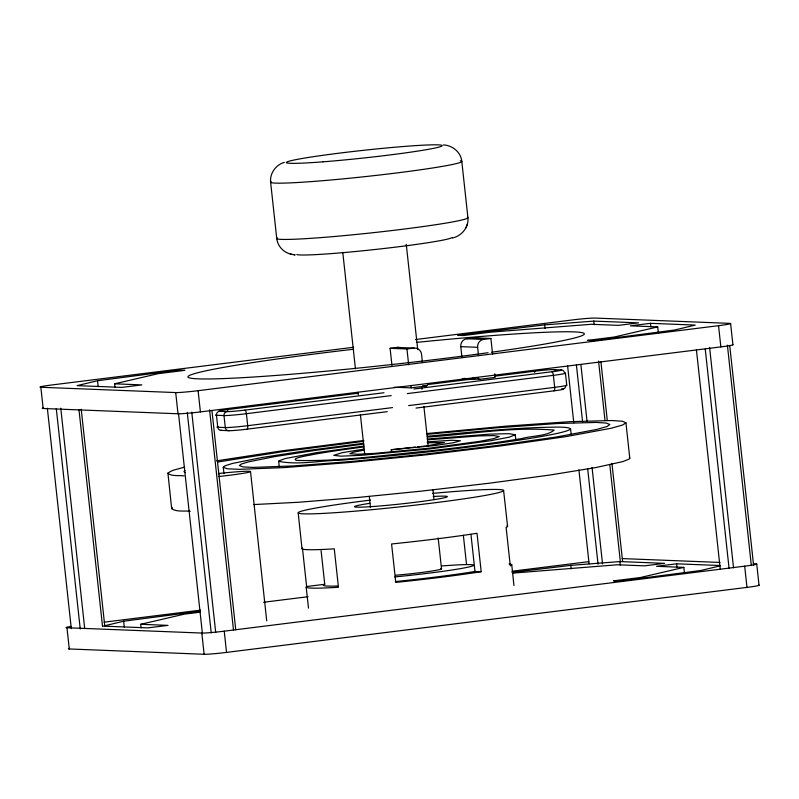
<?xml version="1.0" encoding="UTF-8"?>
<svg xmlns="http://www.w3.org/2000/svg" width="799" height="799" viewBox="0 0 799 799"><rect width="100%" height="100%" fill="white"/><g stroke="black" fill="none" stroke-linecap="round" stroke-linejoin="round"><path stroke-width="1.2" d="M363.405 443.305L307.295 450.546L261.643 457.557L232.279 463.49L225.078 465.807L223.221 467.365L227.595 468.823L239.161 469.333L284.184 467.595L349.572 462.511L426.806 454.751L501.902 445.762L566.241 436.574L610.905 428.314L622.451 425.078L625.947 422.891L622.641 421.283L612.044 420.524L570.206 421.642L505.318 426.207L426.726 433.557M284.344 162.377C275.875 164.774 269.732 173.263 270.611 182.102L276.724 238.382C277.503 246.302 284.025 253.043 291.815 254.342M452.474 238.012C461.622 235.975 468.943 227.306 467.924 217.718L461.802 161.438C460.963 152.21 452.424 145.258 443.395 144.919M279.221 467.415L278.711 460.973L285.183 458.556L316.324 452.693L363.915 446.082M363.945 449.098L341.992 452.733L333.732 455.33L340.823 456.169L361.627 455.29L428.883 449.048L490.266 440.808L509.113 437.193L515.295 434.786L508.993 433.687L490.256 434.107L427.225 439.051M190.202 511.28C184.259 510.511 176.649 512.239 171.665 508.653L167.91 472.978L172.594 470.431L184.209 467.205M171.665 508.653L172.364 507.685M465.857 228.025L467.345 224.199M629.352 457.517L629.792 458.256L629.063 459.115L622.87 461.582L595.734 467.565L549.133 475.135L489.338 483.215L420.723 491.195L358.002 497.457L298.886 502.241L253.772 504.569M184.929 470.411L183.94 471.61L185.138 472.589M114.587 383.82L158.152 373.672L184.899 370.337L179.076 370.107L97.518 380.733L77.074 385.637L121.828 387.395L141.882 384.898L114.587 383.82L114.976 387.355M200.259 611.235L123.645 621.213L103.201 626.126L147.955 627.884L168.01 625.377L140.714 624.299L141.093 627.844M720.149 565.862L700.903 570.476L619.345 581.103L613.532 580.873L640.279 577.537L683.844 567.39L684.483 573.283M657.717 326.911L614.151 337.048L587.405 340.394L593.228 340.624L674.775 329.997L695.23 325.083L650.476 323.325L630.421 325.832L657.717 326.911L658.356 332.803M140.714 624.299L184.279 614.161L200.08 612.184M218.127 461.962L281.558 451.844L363.845 441.278M216.579 460.843L281.388 450.926L363.805 440.469M364.394 450.087L353.148 452.254L349.852 453.682L356.973 454.241L374.721 453.383L430.122 448.099L479.919 441.308L494.132 438.531L499.195 436.524L493.842 435.605L479.44 435.884L428.364 439.76M429.453 445.393L444.394 442.476L427.305 442.796M428.394 445.532L426.207 445.812M363.815 446.941C346.856 449.128 329.897 451.455 313.058 454.491C312.209 455.011 289.248 458.067 296.629 460.404C341.582 461.672 386.416 454.731 431.1 450.736C461.502 447.26 491.884 443.485 522.077 438.501C531.754 435.655 547.135 436.284 554.146 430.092C512.099 426.536 469.522 434.366 427.495 437.053M353.657 347.265L52.015 384.948A17.808 0.869 -6.2 0 0 40.849 387.265L43.156 408.489L178.007 413.782A17.808 0.869 -6.2 0 0 200.409 411.904L720.858 346.896A17.808 0.869 -6.2 0 0 732.463 344.609M415.47 339.545L572.464 319.94A17.808 0.869 -6.2 0 1 594.875 318.062L729.727 323.365A17.808 0.869 -6.2 0 1 718.551 325.682L198.102 390.691A17.808 0.869 -6.2 0 1 175.7 392.569L40.849 387.265M391.949 365.333L390.102 348.314L397.223 347.415L414.072 348.084A7.121 6.762 -87.7 0 1 421.562 354.317L422.451 362.566M461.932 357.263L460.773 346.646A7.121 6.762 -87.7 0 1 466.726 338.736L474.037 337.827L490.896 338.486L492.613 354.287M390.102 348.314L406.951 348.973L414.072 348.084M466.726 338.736L483.585 339.405L490.896 338.486M462.271 378.526A1.778 1.688 -87.7 0 0 463.06 378.626L465.398 378.336M387.265 411.665L246.961 429.183A14.242 0.699 -6.2 0 1 229.043 430.691L221.513 430.391A3.566 3.376 -87.7 0 1 217.777 427.275L216.469 415.28A3.566 3.376 -87.7 0 1 219.445 411.315A14.242 0.699 -6.2 0 1 228.384 409.468L357.882 393.288M427.435 384.599L475.405 378.606M494.591 376.209L535.36 371.116A14.242 0.699 -6.2 0 1 553.288 369.617L560.808 369.917A3.566 3.376 -87.7 0 1 564.553 373.033A17.808 0.869 -6.2 0 1 553.377 375.35L407.32 393.597M394.326 387.215L411.175 387.875L426.197 385.997A1.778 1.688 -87.7 0 0 427.675 384.019M463.06 378.626L479.919 379.285L495.12 377.388L494.731 373.742M219.445 411.315L226.966 411.615A14.242 0.699 -6.2 0 0 244.893 410.117L383.989 392.738M413.972 388.993L551.869 371.765A14.242 0.699 -6.2 0 0 560.808 369.917M391.22 395.605L246.402 413.692A17.808 0.869 -6.2 0 1 223.99 415.57L216.469 415.28A17.808 0.869 -6.2 0 1 216.13 414.811M392.529 407.6L247.7 425.697A17.808 0.869 -6.2 0 1 225.298 427.565L217.777 427.275A17.808 0.869 -6.2 0 1 217.987 426.666M408.619 405.592L554.686 387.345A17.808 0.869 -6.2 0 0 566.291 385.058M416.039 408.069L553.947 390.841A14.242 0.699 -6.2 0 0 562.876 388.983A3.566 3.376 -87.7 0 0 565.762 386.356M306.616 586.536A103.391 5.054 -6.2 0 0 338.446 587.265L334.272 548.833A103.391 5.054 -6.2 0 1 302.441 548.114L306.616 586.536L324.744 584.279A86.162 4.205 -6.2 0 0 337.468 586.007M104.1 622.191L200.529 610.146M263.58 602.266L308.074 596.703M512.059 571.225L588.703 561.657M512.788 573.123L617.287 564.773L644.583 565.842L664.638 563.345L619.884 561.577L570.806 565.362L512.039 572.404M720.109 565.522L676.603 563.814L656.538 566.311L683.844 567.39M758.591 585.088A17.808 0.869 -6.2 0 1 746.985 587.385L226.536 652.393A17.808 0.869 -6.2 0 1 204.125 654.271L69.273 648.968L66.976 627.744L201.817 633.048A17.808 0.869 -6.2 0 0 224.229 631.17L744.678 566.161A17.808 0.869 -6.2 0 0 755.844 563.844L753.377 563.744M425.098 445.952L423.5 446.152M363.964 444.054L315.106 450.396L275.066 456.539L248 461.972L241.228 464.099L239.33 465.547L243.016 466.916L253.293 467.405L293.912 465.897L353.408 461.313L424.129 454.251L495.45 445.732L556.294 437.013L596.753 429.453L606.99 426.506L609.847 424.519L606.401 423.08L596.224 422.421L556.833 423.55L496.239 427.855L427.265 434.306M544.678 324.883L457.747 335.3L463.57 335.52L490.316 332.184L591.16 324.294L618.456 325.363L638.511 322.856L593.767 321.098L544.678 324.883L545.058 328.419M422.421 446.271L421.343 446.401M420.294 446.521L417.767 446.791M427.275 436.264C471.41 432.189 515.615 427.315 559.979 427.095C595.974 428.414 525.442 439.18 524.064 439.35C463.24 448.589 402.037 455.29 340.714 460.194C320.269 460.494 298.526 465.318 278.561 461.313M415.39 447.031L412.813 447.28M427.235 441.897L451.505 440.269L460.434 440.748L453.572 442.706L434.536 445.602L391.21 449.727L391.45 451.934M411.165 447.43L410.536 447.48A32.05 1.568 -6.2 0 1 391.21 449.727M184.11 475.874C178.856 475.195 172.115 476.613 167.83 473.288M460.773 346.646L477.632 347.315A7.121 6.762 -87.7 0 1 483.585 339.405M473.228 377.537L478.042 377.727A1.778 1.688 -87.7 0 0 479.919 379.285M561.467 388.933L562.876 388.983M422.581 385.857L426.197 385.997M622.231 558.591L719.969 562.436M395.315 581.582A86.162 4.205 -6.2 0 0 474.976 571.465L481.188 571.714L477.013 533.283A103.391 5.054 -6.2 0 1 391.59 543.969L395.765 582.391A103.391 5.054 -6.2 0 0 481.188 571.714M290.367 254.092L295.131 254.901L293.742 254.661M566.751 385.168L565.442 373.173M503.58 490.306L507.575 526.371M306.177 587.155L308.514 608.139M730.616 323.585L732.913 344.808M756.733 564.074L759.04 585.287M729.767 345.957L753.577 565.143M727.4 345.178L751.34 565.602M718.551 325.682L720.858 346.896M744.678 566.161L746.985 587.385M709.582 347.405L733.532 567.829M705.237 349.023L729.048 568.199M696.438 349.912L720.249 569.088M650.476 323.325L650.855 326.861M676.603 563.814L676.983 567.35M625.947 422.891L629.792 458.256M600.928 361.857L607.25 420.054M611.954 463.4L622.581 561.218M598.561 361.078L605.013 420.514M609.857 465.098L620.354 561.687M593.767 321.098L594.146 324.634M619.884 561.577L620.274 565.113M580.883 364.544L587.065 421.502M592.049 467.325L602.536 563.914M576.399 364.923L582.591 421.882M587.694 468.933L598.051 564.284M567.6 365.802L573.792 422.771M578.905 469.822L589.123 563.934M570.556 428.644L571.215 434.746M570.806 565.362L571.185 568.898M515.265 434.926L515.794 439.8M477.632 347.315L478.531 355.565M470.941 534.281L474.976 571.465M463.36 535.32L466.496 564.134M406.272 244.334L417.717 349.642M421.752 386.806L422.022 389.293M423.909 406.631L428.214 446.281M432.928 489.647L433.997 499.555M438.172 537.957L441.537 568.938M406.951 348.973L408.669 364.773M410.916 385.438L411.175 387.875M342.771 252.294L355.425 368.758M357.982 392.299L358.252 394.776M360.399 414.601L364.704 454.241M369.288 496.369L370.496 507.515M321.098 550.651L324.744 584.279M218.976 473.487A30.452 1.488 -6.2 0 1 250.526 471.57L266.716 620.783M223.251 467.135L223.97 473.687M211.945 410.646L235.755 629.822M209.578 409.867L233.518 630.281M198.102 390.691L200.409 411.904M224.229 631.17L226.536 652.393M191.76 412.094L215.7 632.508M187.276 412.464L211.226 632.888M178.487 413.353L202.427 633.777M175.7 392.569L178.007 413.782M201.817 633.048L204.125 654.271M97.518 380.733L98.167 386.626M123.645 621.213L124.284 627.115M81.218 409.198L104.759 625.907M78.981 409.667L102.522 626.366M60.764 408.179L84.714 628.593M56.29 408.549L80.23 628.973M47.351 408.199L71.301 628.623M511.75 564.793L513.947 585.537M298.197 513.008L302.002 548.723M432.559 493.392A103.391 5.054 -6.2 0 1 483.804 495.67A103.391 5.054 -6.2 0 1 317.203 513.677A103.391 5.054 -6.2 0 1 370.466 500.104M433.198 496.509A46.652 2.277 -6.2 0 1 433.438 499.765A46.652 2.277 -6.2 0 1 367.131 506.886A46.652 2.277 -6.2 0 1 369.837 503.32M509.093 563.924A103.391 5.054 -6.2 0 1 510.281 565.802L506.107 527.37A103.391 5.054 -6.2 0 0 506.926 525.862M460.264 160.729A96.16 4.694 -6.2 0 1 369.777 176.11A96.16 4.694 -6.2 0 1 271.141 181.573M467.355 217.238A96.16 4.694 -6.2 0 1 372.484 232.759A96.16 4.694 -6.2 0 1 277.253 237.852M452.094 237.423A78.352 3.825 -6.2 0 1 377.148 249.268A78.352 3.825 -6.2 0 1 296.809 254.541M553.947 390.841A3.566 1.109 82.9 0 0 554.686 387.345L553.377 375.35A3.566 1.109 82.9 0 0 551.869 371.765M246.961 429.183A3.566 1.109 82.9 0 0 247.7 425.697L246.402 413.692A3.566 1.109 82.9 0 0 244.893 410.117M226.966 411.615A3.566 3.376 -87.7 0 0 223.99 415.57L225.298 427.565A3.566 3.376 -87.7 0 0 229.043 430.691M221.513 430.391A14.242 0.699 -6.2 0 1 220.894 430.152M227.645 410.736A3.566 1.109 82.9 0 1 228.384 409.468M534.631 372.394A3.566 1.109 82.9 0 1 535.36 371.116M553.288 369.617A3.566 3.376 -87.7 0 1 556.034 370.596M397.223 347.415A7.121 6.762 -87.7 0 1 401.018 348.114M66.976 627.744A17.808 0.869 -6.2 0 1 71.061 626.416M69.273 648.968A17.808 0.869 -6.2 0 1 69.493 648.359M416.599 342.381A199.36 9.738 -6.2 0 1 580.264 332.354A199.36 9.738 -6.2 0 1 491.545 352.239M488.069 352.719A199.36 9.738 -6.2 0 1 200.14 378.906A199.36 9.738 -6.2 0 1 353.647 349.223M43.156 408.489A17.808 0.869 -6.2 0 1 43.366 407.88M250.526 471.57A30.452 1.488 -6.2 0 1 218.716 476.504M218.367 473.877A30.452 1.488 -6.2 0 1 219.405 473.767M441.707 565.982A64.909 3.166 -6.2 0 1 469.023 566.94A64.909 3.166 -6.2 0 1 394.766 576.928M440.728 568.578A32.05 1.568 -6.2 0 1 429.522 571.385A32.05 1.568 -6.2 0 1 395.505 575.25M323.066 161.817A78.352 3.825 -6.2 0 0 442.137 145.778A78.352 3.825 -6.2 0 0 327.66 154.656A78.352 3.825 -6.2 0 0 323.066 161.817"/></g></svg>
